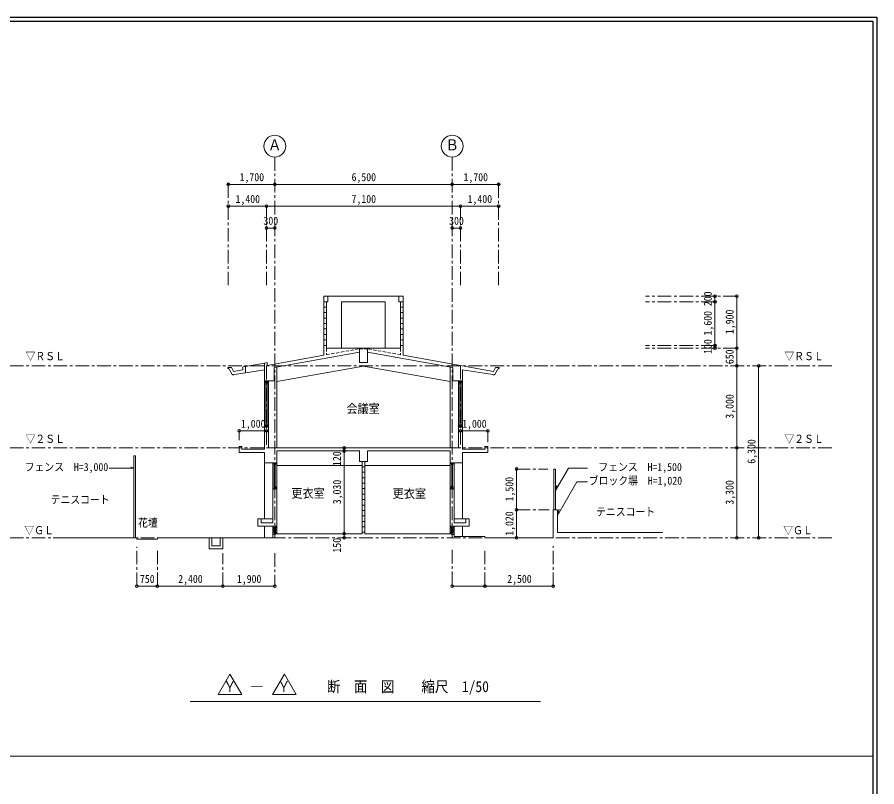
# Model space of a CAD drawing. Units: millimetres at full size, sheet at 1:100, with parts at other scales. Extents: x -39050 to 40550, y -37681 to 28200.
# Drawn here: x 9067 to 40550, y 0 to 28200 of the extents above; entities that cross this region are included whole.
import ezdxf
from ezdxf.enums import TextEntityAlignment as Align

# ---------------------------------------------------------------- set-up
doc = ezdxf.new("R2010")
doc.units = ezdxf.units.MM
doc.header["$LTSCALE"] = 100
doc.header["$PDMODE"] = 32
doc.header["$PDSIZE"] = 100
doc.linetypes.add('CHAIN1', pattern=[8, 5, -1, 1, -1])
doc.linetypes.add('DASHED1', pattern=[1.8, 1.2, -0.6])
for name, color, linetype, lineweight in [('0-0_基準線･符号', 7, 'CHAIN1', 9), ('0-2_寸法線･文字', 6, 'Continuous', 9), ('0-3_躯体', 3, 'Continuous', 18), ('0-6_文字', 2, 'Continuous', 18), ('0-7_建具', 7, 'Continuous', 9), ('0-8_仕上(太)', 3, 'Continuous', 18), ('0-9_仕上(中)', 7, 'Continuous', 9), ('0-A_仕上(細)', 4, 'Continuous', 9), ('0-C_設備', 7, 'Continuous', 9), ('0-F_その他', 7, 'Continuous', 9), ('F-8_F-8ﾚｲﾔ', 5, 'Continuous', 25)]:
    doc.layers.add(name, color=color, linetype=linetype, lineweight=lineweight)
doc.styles.add('ＭＳ ゴシック', font='')
doc.styles.get('ＭＳ ゴシック').set_extended_font_data('MS Gothic')

msp = doc.modelspace()

# ---------------------------------------------------------------- linework, layer by layer
at = {"layer": '0-0_基準線･符号'}
for p, q in [((18500, 23075), (18500, 9125)), ((25000, 23075), (25000, 9125)), ((16800, 22075), (16800, 18292.5)), ((26700, 22075), (26700, 18292.5)), ((18200, 21275), (18200, 18292.5)), ((25300, 21275), (25300, 18292.5)), ((35422.8, 17975), (32084.4, 17975)), ((34622.8, 17775), (32084.4, 17775)), ((34622.8, 16175), (32084.4, 16175)), ((35422.8, 16075), (32084.4, 16075)), ((25300, 15438.4), (25300, 12425)), ((38897.5, 15425), (-37620.6, 15425)), ((18200, 15425), (18200, 12425)), ((17200, 13039.4), (17200, 12705.8)), ((26300, 13039.4), (26300, 12633.8)), ((38897.5, 12425), (-37620.6, 12425)), ((38897.5, 9125), (-37620.6, 9125)), ((18500, 8563.8), (18500, 7352.4)), ((25000, 8685.5), (25000, 7352.4))]:
    msp.add_line(p, q, dxfattribs=at)
at = {"layer": '0-2_寸法線･文字', "color": 7}
for p, q in [((16800, 22075), (18500, 22075)), ((18500, 22075), (25000, 22075)), ((25000, 22075), (26700, 22075)), ((16800, 21275), (18200, 21275)), ((18200, 21275), (25300, 21275)), ((25300, 21275), (26700, 21275)), ((18200, 20475), (18500, 20475)), ((25000, 20475), (25300, 20475)), ((34622.8, 17775), (34622.8, 17975)), ((35422.8, 16075), (35422.8, 17975)), ((34622.8, 16175), (34622.8, 17775)), ((34622.8, 16075), (34622.8, 16175)), ((35422.8, 15425), (35422.8, 16075)), ((35422.8, 12425), (35422.8, 15425)), ((36222.8, 9125), (36222.8, 15425)), ((17200, 13039.4), (18200, 13039.4)), ((25300, 13039.4), (26300, 13039.4)), ((21043.3, 12305), (21043.3, 12425)), ((21043.3, 9275), (21043.3, 12305)), ((35422.8, 9125), (35422.8, 12425)), ((27356.7, 10145), (27356.7, 11645)), ((27356.7, 9125), (27356.7, 10145)), ((21043.3, 9275), (21043.3, 9125)), ((14200, 7352.4), (13450, 7352.4)), ((16600, 7352.4), (14200, 7352.4)), ((18500, 7352.4), (16600, 7352.4)), ((26200, 7352.4), (25000, 7352.4)), ((28700, 7352.4), (26200, 7352.4))]:
    msp.add_line(p, q, dxfattribs=at)
at = {"layer": '0-2_寸法線･文字', "color": 7, "linetype": 'CHAIN1'}
for p, q in [((27356.7, 11645), (28504.4, 11645)), ((27356.7, 10145), (28554.3, 10145)), ((13450, 7352.4), (13450, 8793.8)), ((14200, 7352.4), (14200, 8727.1)), ((16600, 7352.4), (16600, 8563.8)), ((26200, 7352.4), (26200, 8685.5)), ((28700, 7352.4), (28700, 8812.5))]:
    msp.add_line(p, q, dxfattribs=at)
at = {"layer": '0-2_寸法線･文字', "color": 7}
for centre in [(18500, 23475), (25000, 23475)]:
    msp.add_circle(centre, 400, dxfattribs=at)
at = {"layer": '0-2_寸法線･文字'}
for p in [(16800, 22075), (18500, 22075), (25000, 22075), (26700, 22075), (16800, 21275), (18200, 21275), (25300, 21275), (26700, 21275), (18200, 20475), (18500, 20475), (25000, 20475), (25300, 20475), (34622.8, 17975), (35422.8, 17975), (34622.8, 17775), (34622.8, 16175), (34622.8, 16075), (35422.8, 16075), (35422.8, 15425), (36222.8, 15425), (17200, 13039.4), (18200, 13039.4), (25300, 13039.4), (26300, 13039.4), (21043.3, 12425), (21043.3, 12305), (35422.8, 12425), (27356.7, 11645), (27356.7, 10145), (21043.3, 9275), (21043.3, 9125), (27356.7, 9125), (35422.8, 9125), (36222.8, 9125), (13450, 7352.4), (14200, 7352.4), (16600, 7352.4), (18500, 7352.4), (25000, 7352.4), (26200, 7352.4), (28700, 7352.4)]:
    msp.add_point(p, dxfattribs=at)
at = {"layer": '0-3_躯体', "color": 4, "linetype": 'DASHED1', "lineweight": 9}
for p, q in [((20400, 16075), (20400, 15832.9)), ((21750, 16075), (20400, 15832.9)), ((21750, 16075), (23100, 15832.9)), ((23100, 16075), (23100, 15832.9)), ((21600, 15926.2), (21600, 16048.1)), ((21900, 16048.1), (21600, 16048.1)), ((21900, 15926.2), (21900, 16048.1))]:
    msp.add_line(p, q, dxfattribs=at)
at = {"layer": '0-3_躯体'}
for p, q in [((20300, 15815), (18225, 15442.9)), ((21900, 15926.2), (21900, 15548.1)), ((25025, 15365.8), (21900, 15926.2)), ((23200, 15815), (26509.1, 15221.6)), ((18225, 15544.5), (18125, 15526.6)), ((18125, 14843), (18125, 15526.6)), ((18225, 15442.9), (18225, 15544.5)), ((21900, 15548.1), (21600, 15548.1)), ((16786.4, 15358.5), (16786.4, 15328.5)), ((16911.9, 15358.5), (16786.4, 15358.5)), ((16813.7, 15328.5), (16786.4, 15328.5)), ((16942.5, 15105.4), (16796.4, 15358.5)), ((16911.9, 15358.5), (16990.9, 15221.6)), ((17325, 15281.6), (16990.9, 15221.6)), ((17014.3, 15102.3), (17425, 15165.2)), ((17425, 15401.1), (17325, 15383.1)), ((17325, 15281.6), (17325, 15383.1)), ((17425, 15165.2), (17425, 15401.1)), ((18475, 15365.8), (18475, 14875)), ((25025, 15365.8), (25025, 14875)), ((26485.7, 15102.3), (25375, 15272.6)), ((25375, 14843), (25375, 15272.6)), ((26588.1, 15358.5), (26509.1, 15221.6)), ((26557.5, 15105.4), (26703.6, 15358.5)), ((26588.1, 15358.5), (26713.6, 15358.5)), ((26686.3, 15328.5), (26713.6, 15328.5)), ((26713.6, 15358.5), (26713.6, 15328.5)), ((16942.5, 15105.4), (16957.3, 15107.7)), ((16964.8, 15094.7), (16957.3, 15107.7)), ((16964.8, 15094.7), (16999.4, 15100)), ((16999.4, 15100), (16997.9, 15109.9)), ((18150, 14843), (18125, 14843)), ((18475, 14875), (18140, 14875)), ((18140, 14843), (18140, 14875)), ((25025, 14875), (25360, 14875)), ((25350, 14843), (25375, 14843)), ((25360, 14843), (25360, 14875)), ((26500.6, 15100), (26502.1, 15109.9)), ((26535.2, 15094.7), (26500.6, 15100)), ((26535.2, 15094.7), (26542.7, 15107.7)), ((26557.5, 15105.4), (26542.7, 15107.7)), ((18125, 12375), (18125, 13153.3)), ((18275, 13200), (18275, 12425)), ((25225, 13200), (25225, 12425)), ((25375, 12375), (25375, 13153.3)), ((17300, 12475), (17200, 12475)), ((17200, 12475), (17200, 12255)), ((17300, 12475), (17300, 12375)), ((18125, 12375), (17300, 12375)), ((18275, 12425), (25225, 12425)), ((18575, 12305), (21600, 12305)), ((18575, 12305), (18575, 11875)), ((21600, 11925), (21600, 12305)), ((21900, 11925), (21900, 12305)), ((21900, 12305), (24925, 12305)), ((24925, 12305), (24925, 11875)), ((26200, 12375), (25375, 12375)), ((18125, 12255), (17200, 12255)), ((18125, 12255), (18125, 11875)), ((25375, 12255), (25375, 11875)), ((18425, 11875), (18125, 11875)), ((18425, 11875), (18425, 11843)), ((18465, 11843), (18425, 11843)), ((18455, 11843), (18455, 11875)), ((18575, 11875), (18455, 11875)), ((21900, 11925), (21600, 11925)), ((24925, 11875), (25045, 11875)), ((25035, 11843), (25075, 11843)), ((25045, 11843), (25045, 11875)), ((25075, 11875), (25375, 11875)), ((25075, 11875), (25075, 11843)), ((28725, 11645), (28785, 11645)), ((18425, 10899.3), (18425, 9675)), ((18575, 10950), (18575, 9555)), ((24925, 10950), (24925, 9555)), ((25075, 10899.3), (25075, 9675)), ((18000, 9825), (17880, 9825)), ((17880, 9825), (17880, 9555)), ((18000, 9825), (18000, 9675)), ((25500, 9825), (25620, 9825)), ((25500, 9825), (25500, 9675)), ((25620, 9825), (25620, 9555)), ((18425, 9555), (17880, 9555)), ((18425, 9675), (18000, 9675)), ((18425, 9555), (18425, 9520)), ((18455, 9520), (18425, 9520)), ((18575, 9555), (18455, 9555)), ((18455, 9520), (18455, 9555)), ((24925, 9555), (25045, 9555)), ((25045, 9520), (25045, 9555)), ((25045, 9520), (25075, 9520)), ((25075, 9675), (25500, 9675)), ((25075, 9555), (25620, 9555)), ((25075, 9555), (25075, 9520)), ((18425, 9229.3), (18425, 9125)), ((18535, 9305), (18575, 9305)), ((18575, 9305), (18575, 9275)), ((21700, 9275), (18575, 9275)), ((24925, 9275), (21800, 9275)), ((24925, 9305), (24925, 9275)), ((24965, 9305), (24925, 9305)), ((25075, 9229.3), (25075, 9175)), ((25075, 9175), (26200, 9175)), ((28850, 9315), (32707.4, 9315))]:
    msp.add_line(p, q, dxfattribs=at)
at = {"layer": '0-3_躯体', "color": 4, "lineweight": 9}
for p, q in [((18425, 11843), (18425, 10899.3)), ((18575, 11843), (18575, 10975)), ((24925, 11843), (24925, 10975)), ((25075, 11843), (25075, 10899.3)), ((18000, 9825), (18425, 9825)), ((25500, 9825), (25075, 9825))]:
    msp.add_line(p, q, dxfattribs=at)
at = {"layer": '0-3_躯体'}
for points in [[(21600, 15548.1), (21600, 15926.2), (18475, 15365.8)], [(17014.3, 15102.3), (17012.7, 15112.1), (16997.9, 15109.9)], [(26485.7, 15102.3), (26487.3, 15112.1), (26502.1, 15109.9)], [(26300, 12475), (26300, 12255), (25375, 12255)], [(26300, 12475), (26200, 12475), (26200, 12375)], [(28700, 10145), (28700, 9125), (26200, 9125)], [(28700, 10145), (28850, 10145), (28850, 9315)]]:
    msp.add_lwpolyline(points, dxfattribs=at)
at = {"layer": '0-6_文字', "color": 4, "lineweight": 9}
for p, q in [((28785, 10860.7), (28836.6, 11053.3)), ((29562, 11173), (28850, 9939.9)), ((29950.4, 11173), (29562, 11173)), ((28850, 9939.9), (28912, 10171.3))]:
    msp.add_line(p, q, dxfattribs=at)
at = {"layer": '0-6_文字', "color": 3}
for p, q in [((16856.9, 4127.3), (16423.9, 3377.3)), ((17290, 3377.3), (16856.9, 4127.3)), ((18854.6, 4127.3), (18421.5, 3377.3)), ((19287.6, 3377.3), (18854.6, 4127.3)), ((16423.9, 3377.3), (17290, 3377.3)), ((18421.5, 3377.3), (19287.6, 3377.3)), ((15403.7, 3125), (28232.4, 3125))]:
    msp.add_line(p, q, dxfattribs=at)
at = {"layer": '0-6_文字', "color": 4, "lineweight": 9}
for points in [[(12441.2, 11673), (13323.8, 11673), (13224.4, 11730.4)], [(29950.4, 11673), (29254, 11673), (28785, 10860.7)]]:
    msp.add_lwpolyline(points, dxfattribs=at)
at = {"layer": '0-7_建具', "color": 4}
for p, q in [((18125, 13153.3), (18125, 14843)), ((18275, 14843), (18275, 13225)), ((25225, 14843), (25225, 13225)), ((25375, 13153.3), (25375, 14843))]:
    msp.add_line(p, q, dxfattribs=at)
at = {"layer": '0-7_建具'}
for p, q in [((18150, 14825), (18150, 14860)), ((18250, 14843), (18150, 14843)), ((18200, 14825), (18200, 14843)), ((18250, 14825), (18250, 14860)), ((25250, 14825), (25250, 14860)), ((25250, 14843), (25350, 14843)), ((25300, 14825), (25300, 14843)), ((25350, 14825), (25350, 14860)), ((18177.1, 13265), (18177.1, 14795)), ((18222.9, 13265), (18222.9, 14795)), ((25277.1, 13265), (25277.1, 14795)), ((25322.9, 13265), (25322.9, 14795)), ((18250, 13225), (18250, 13160)), ((18250, 13225), (18275, 13225)), ((25250, 13225), (25225, 13225)), ((25250, 13225), (25250, 13160)), ((18150, 13160), (18125, 13153.3)), ((18177.1, 13186), (18177.1, 13210)), ((18222.9, 13192), (18222.9, 13210)), ((25277.1, 13192), (25277.1, 13210)), ((25322.9, 13186), (25322.9, 13210)), ((25350, 13160), (25375, 13153.3)), ((18465, 11825), (18465, 11860)), ((18535, 11843), (18465, 11843)), ((18484, 11015), (18484, 11795)), ((18500, 11825), (18500, 11843)), ((18516, 11015), (18516, 11795)), ((18535, 11825), (18535, 11860)), ((24965, 11825), (24965, 11860)), ((24965, 11843), (25035, 11843)), ((24984, 11015), (24984, 11795)), ((25000, 11825), (25000, 11843)), ((25016, 11015), (25016, 11795)), ((25035, 11825), (25035, 11860)), ((18465, 10910), (18425, 10899.3)), ((18484, 10936), (18484, 10960)), ((18516, 10942), (18516, 10960)), ((18535, 10975), (18535, 10910)), ((24965, 10975), (24965, 10910)), ((24984, 10942), (24984, 10960)), ((25016, 10936), (25016, 10960)), ((25035, 10910), (25075, 10899.3)), ((18425, 9520), (18425, 9229.3)), ((18535, 9505), (18535, 9540)), ((18575, 9555), (18575, 9305)), ((24925, 9555), (24925, 9305)), ((24965, 9505), (24965, 9540)), ((25075, 9520), (25075, 9229.3)), ((18465, 9240), (18425, 9229.3)), ((18535, 9305), (18525, 9305)), ((18535, 9305), (18535, 9240)), ((24965, 9305), (24965, 9240)), ((24965, 9305), (24975, 9305)), ((25035, 9240), (25075, 9229.3))]:
    msp.add_line(p, q, dxfattribs=at)
for points in [[(18192.9, 14795), (18161.4, 14795), (18161.4, 14835), (18192.9, 14835)], [(18238.6, 14795), (18207.1, 14795), (18207.1, 14835), (18238.6, 14835)], [(18250, 14843), (18275, 14843), (18275, 14868), (18250, 14868)], [(25250, 14843), (25225, 14843), (25225, 14868), (25250, 14868)], [(25261.4, 14795), (25292.9, 14795), (25292.9, 14835), (25261.4, 14835)], [(25307.1, 14795), (25338.6, 14795), (25338.6, 14835), (25307.1, 14835)], [(18192.9, 13205), (18161.4, 13205), (18161.4, 13265), (18192.9, 13265)], [(18238.6, 13205), (18207.1, 13205), (18207.1, 13265), (18238.6, 13265)], [(18250, 13225), (18275, 13225), (18275, 13200), (18250, 13200)], [(25250, 13225), (25225, 13225), (25225, 13200), (25250, 13200)], [(25261.4, 13205), (25292.9, 13205), (25292.9, 13265), (25261.4, 13265)], [(25307.1, 13205), (25338.6, 13205), (25338.6, 13265), (25307.1, 13265)], [(18495, 11795), (18473, 11795), (18473, 11835), (18495, 11835)], [(18527, 11795), (18505, 11795), (18505, 11835), (18527, 11835)], [(18535, 11843), (18575, 11843), (18575, 11868), (18535, 11868)], [(24965, 11843), (24925, 11843), (24925, 11868), (24965, 11868)], [(24973, 11795), (24995, 11795), (24995, 11835), (24973, 11835)], [(25005, 11795), (25027, 11795), (25027, 11835), (25005, 11835)], [(18495, 10955), (18473, 10955), (18473, 11015), (18495, 11015)], [(18527, 10955), (18505, 10955), (18505, 11015), (18527, 11015)], [(18535, 10975), (18575, 10975), (18575, 10950), (18535, 10950)], [(24965, 10975), (24925, 10975), (24925, 10950), (24965, 10950)], [(24973, 10955), (24995, 10955), (24995, 11015), (24973, 11015)], [(25005, 10955), (25027, 10955), (25027, 11015), (25005, 11015)]]:
    msp.add_lwpolyline(points, close=True, dxfattribs=at)
for points in [[(18250, 13195), (18150, 13183), (18150, 13160)], [(25250, 13195), (25350, 13183), (25350, 13160)], [(18535, 10945), (18465, 10933), (18465, 10910)], [(24965, 10945), (25035, 10933), (25035, 10910)], [(18535, 9505), (18465, 9505), (18465, 9540)], [(18525, 9505), (18535, 9505), (18535, 9495), (18465, 9465), (18465, 9455)], [(18525, 9471.7), (18535, 9471.7), (18535, 9461.7), (18465, 9431.7), (18465, 9421.7)], [(24965, 9505), (25035, 9505), (25035, 9540)], [(24975, 9505), (24965, 9505), (24965, 9495), (25035, 9465), (25035, 9455)], [(24975, 9471.7), (24965, 9471.7), (24965, 9461.7), (25035, 9431.7), (25035, 9421.7)], [(18525, 9438.3), (18535, 9438.3), (18535, 9428.3), (18465, 9398.3), (18465, 9388.3)], [(18525, 9405), (18535, 9405), (18535, 9395), (18465, 9365), (18465, 9355)], [(18525, 9371.7), (18535, 9371.7), (18535, 9361.7), (18465, 9331.7), (18465, 9321.7)], [(18525, 9338.3), (18535, 9338.3), (18535, 9328.3), (18465, 9298.3), (18465, 9288.3)], [(18535, 9285), (18465, 9263), (18465, 9240)], [(24975, 9438.3), (24965, 9438.3), (24965, 9428.3), (25035, 9398.3), (25035, 9388.3)], [(24975, 9405), (24965, 9405), (24965, 9395), (25035, 9365), (25035, 9355)], [(24975, 9371.7), (24965, 9371.7), (24965, 9361.7), (25035, 9331.7), (25035, 9321.7)], [(24975, 9338.3), (24965, 9338.3), (24965, 9328.3), (25035, 9298.3), (25035, 9288.3)], [(24965, 9285), (25035, 9263), (25035, 9240)]]:
    msp.add_lwpolyline(points, dxfattribs=at)
at = {"layer": '0-8_仕上(太)'}
for p, q in [((20300, 17975), (20450, 17975)), ((20300, 17975), (20300, 17775)), ((20450, 17975), (20450, 17775)), ((23050, 17975), (23050, 17775)), ((23200, 17975), (23050, 17975)), ((23200, 17975), (23200, 17775)), ((20450, 17775), (20300, 17775)), ((23050, 17775), (23200, 17775)), ((20300, 16175), (20300, 15815)), ((23100, 16175), (23100, 16075)), ((23200, 16175), (23200, 15815)), ((13400, 12125), (13340, 12125)), ((13340, 9125), (13340, 12125)), ((13400, 9125), (13400, 12125)), ((28725, 11645), (28725, 10145)), ((28785, 11645), (28785, 10145)), ((26200, 9175), (26200, 9125)), ((13450, 9125), (10383.1, 9125)), ((13450, 9125), (13450, 9075)), ((13450, 9075), (14200, 9075)), ((14200, 9125), (14200, 9075)), ((18425, 9125), (14200, 9125)), ((16100, 9125), (16100, 8725)), ((16200, 9125), (16200, 8825)), ((16200, 8825), (16500, 8825)), ((16500, 9125), (16500, 8825)), ((16600, 9125), (16600, 8725)), ((16100, 8725), (16600, 8725))]:
    msp.add_line(p, q, dxfattribs=at)
msp.add_lwpolyline([(20400, 16175), (20400, 16075), (23100, 16075)], dxfattribs=at)
at = {"layer": '0-9_仕上(中)'}
for p, q in [((21700, 11925), (21700, 9275)), ((21700, 11725), (21800, 11725)), ((21800, 11925), (21800, 9275)), ((21700, 11525), (21800, 11525)), ((21700, 11325), (21800, 11325)), ((21700, 11125), (21800, 11125)), ((21700, 10925), (21800, 10925)), ((21700, 10725), (21800, 10725)), ((21700, 10525), (21800, 10525)), ((21700, 10325), (21800, 10325)), ((21700, 10125), (21800, 10125)), ((21700, 9925), (21800, 9925)), ((21700, 9725), (21800, 9725)), ((21700, 9525), (21800, 9525)), ((21700, 9325), (21800, 9325))]:
    msp.add_line(p, q, dxfattribs=at)
at = {"layer": '0-A_仕上(細)'}
for p, q in [((20450, 17975), (23050, 17975)), ((20300, 17775), (20300, 16175)), ((20400, 17775), (20400, 16175)), ((23100, 17775), (23100, 16175)), ((23200, 17775), (23200, 16175)), ((20400, 17575), (20300, 17575)), ((20400, 17375), (20300, 17375)), ((23100, 17575), (23200, 17575)), ((23100, 17375), (23200, 17375)), ((20400, 17175), (20300, 17175)), ((23100, 17175), (23200, 17175)), ((20400, 16975), (20300, 16975)), ((20400, 16775), (20300, 16775)), ((23100, 16975), (23200, 16975)), ((23100, 16775), (23200, 16775)), ((20400, 16575), (20300, 16575)), ((20400, 16375), (20300, 16375)), ((23100, 16575), (23200, 16575)), ((23100, 16375), (23200, 16375)), ((20400, 16175), (20300, 16175)), ((23100, 16175), (23200, 16175)), ((18125, 15526.6), (17425, 15401.1)), ((17425, 15165.2), (18125, 15272.6)), ((21750, 15414.6), (18575, 14845.3)), ((18575, 12425), (18575, 15383.8)), ((21750, 15414.6), (24925, 14845.3)), ((24925, 12425), (24925, 15383.8)), ((18125, 11875), (18125, 9825)), ((21700, 11775), (18575, 11775)), ((24925, 11775), (21800, 11775)), ((25375, 11875), (25375, 9825)), ((18125, 9555), (18125, 9125)), ((25375, 9555), (25375, 9175))]:
    msp.add_line(p, q, dxfattribs=at)
at = {"layer": '0-C_設備'}
for p, q in [((20950, 17775), (22550, 17775)), ((20950, 17775), (20950, 16075)), ((22550, 17775), (22550, 16075))]:
    msp.add_line(p, q, dxfattribs=at)
at = {"layer": '0-F_その他'}
msp.add_line((40400, 1125), (-38900, 1125), dxfattribs=at)
at = {"layer": 'F-8_F-8ﾚｲﾔ'}
for p, q in [((-39050, 28200), (40550, 28200)), ((-38900, 28050), (40400, 28050)), ((40400, 28050), (40400, -25800)), ((40550, 28200), (40550, -28200))]:
    msp.add_line(p, q, dxfattribs=at)

# ---------------------------------------------------------------- texts
at = {"layer": '0-2_寸法線･文字', "color": 3, "style": 'ＭＳ ゴシック', "width": 0.9}
for s, p in [('1,700', (17212.5, 22105)), ('6,500', (21312.5, 22105)), ('1,700', (25412.5, 22105)), ('1,400', (17062.5, 21305)), ('7,100', (21312.5, 21305)), ('1,400', (25562.5, 21305)), ('300', (18087.5, 20505)), ('300', (24887.5, 20505)), ('1,000', (17262.5, 13069.4)), ('1,000', (25362.5, 13069.4)), ('750', (13562.5, 7382.4)), ('2,400', (14962.5, 7382.4)), ('1,900', (17112.5, 7382.4)), ('2,500', (27012.5, 7382.4))]:
    msp.add_text(s, height=293.3, dxfattribs=at).set_placement(p, align=Align.BOTTOM_LEFT)
for s, p in [('200', (34592.8, 17612.5)), ('1,600', (34592.8, 16537.5)), ('1,900', (35392.8, 16587.5)), ('100', (34592.8, 15862.5)), ('650', (35392.8, 15487.5)), ('3,000', (35392.8, 13487.5)), ('6,300', (36192.8, 11837.5)), ('120', (21011.3, 11755.1)), ('1,500', (27326.7, 10457.5)), ('3,030', (21013.3, 10352.5)), ('3,300', (35392.8, 10337.5)), ('1,020', (27326.7, 9197.5)), ('150', (21011.8, 8581.1))]:
    msp.add_text(s, height=293.3, rotation=90, dxfattribs=at).set_placement(p, align=Align.BOTTOM_LEFT)
at = {"layer": '0-6_文字', "style": 'ＭＳ ゴシック', "width": 0.9}
for s, height, p in [('Ａ', 403.2, (18250, 23200)), ('Ｂ', 403.2, (24750, 23200)), ('会議室', 329.9, (21129.7, 13595.9)), ('更衣室', 329.9, (19111.1, 10490.7)), ('更衣室', 329.9, (22821.7, 10482.6)), ('Ｙ\u3000―\u3000Ｙ', 403.2, (16606.6, 3350)), ('断\u3000面\u3000図\u3000\u3000縮尺\u30001/50', 403.2, (20406.6, 3350))]:
    msp.add_text(s, height=height, dxfattribs=at).set_placement(p, align=Align.BOTTOM_LEFT)
at = {"layer": '0-6_文字', "color": 3, "style": 'ＭＳ ゴシック', "width": 0.9}
for s, p in [('▽ＲＳＬ', (9372.9, 15544.5)), ('▽ＲＳＬ', (37164.4, 15544.5)), ('▽２ＳＬ', (9372.9, 12513.5)), ('▽２ＳＬ', (37164.4, 12513.5)), ('フェンス\u3000H=3,000', (9343.9, 11482.5)), ('フェンス\u3000H=1,500', (30352.4, 11482.5)), ('ブロック塀\u3000H=1,020', (30002.4, 10982.5)), ('テニスコート', (10291.6, 10285.2)), ('テニスコート', (30268, 9840.8)), ('花壇', (13496.1, 9438.4)), ('▽ＧＬ', (9330.9, 9164)), ('▽ＧＬ', (37122.4, 9164))]:
    msp.add_text(s, height=293.3, dxfattribs=at).set_placement(p, align=Align.BOTTOM_LEFT)

doc.saveas('drawing.dxf')
